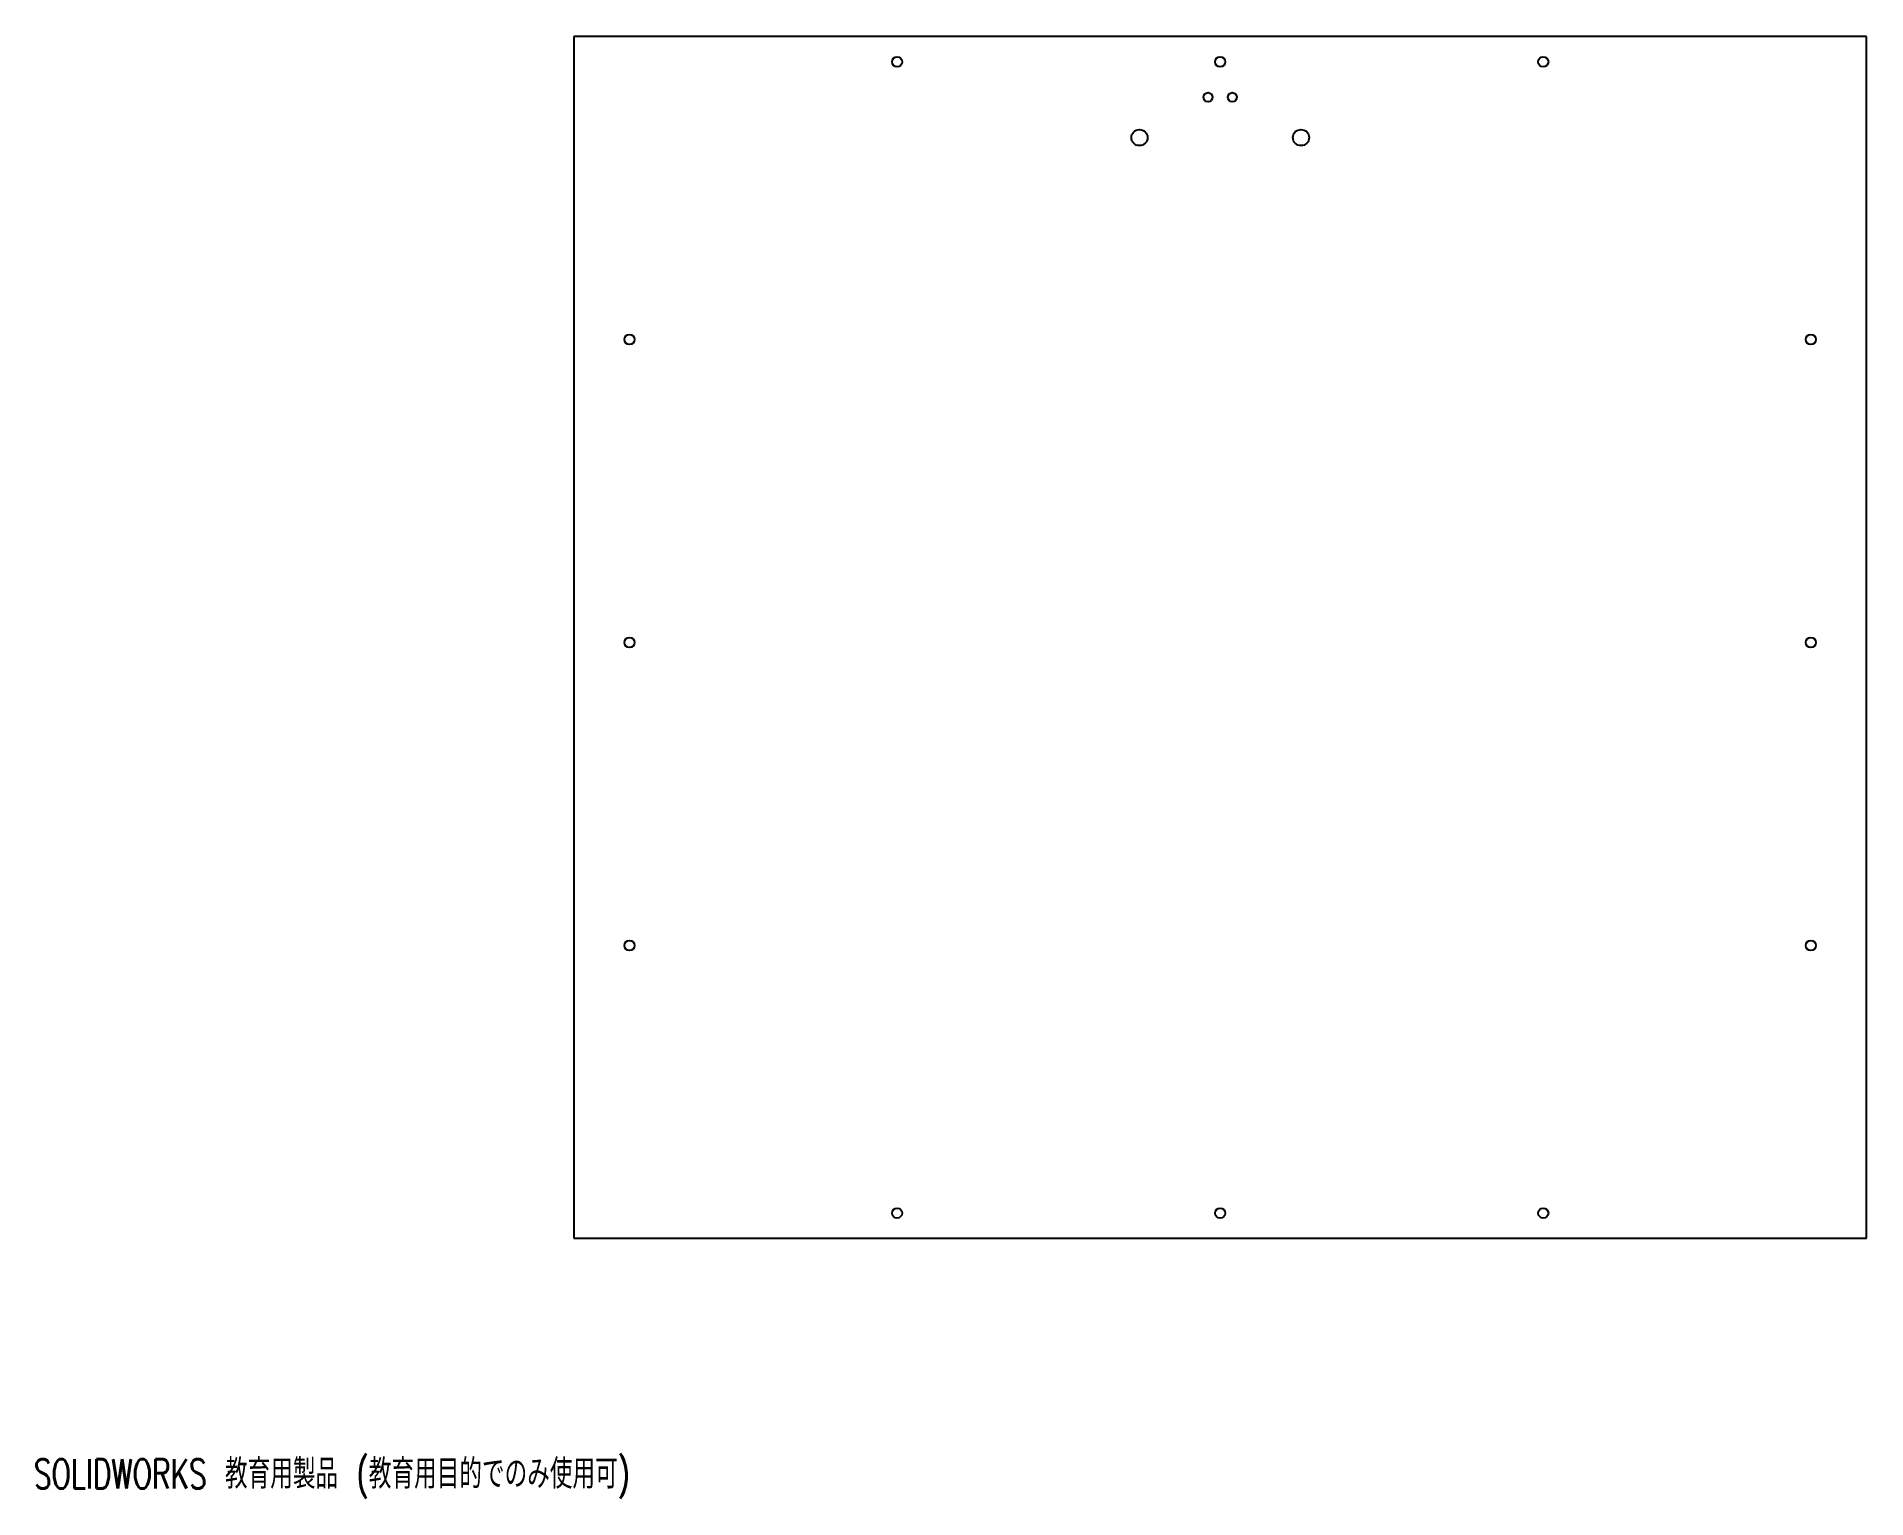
# Model space of a CAD drawing. Header units: millimetres. Extents: x 1 to 907, y -1 to 723.
import ezdxf

# ---------------------------------------------------------------- set-up
doc = ezdxf.new("R2010")
doc.units = ezdxf.units.MM
doc.styles.add('SLDTEXTSTYLE0', font='TXT', dxfattribs={"width": 0.7, "bigfont": 'bigfont'})

msp = doc.modelspace()

# ---------------------------------------------------------------- linework, layer by layer
at = {"color": 7, "linetype": 'Continuous', "lineweight": 25}
for p, q in [((267.43, 723.14), (267.43, 128.14)), ((907.43, 723.14), (267.43, 723.14)), ((907.43, 128.14), (907.43, 723.14)), ((267.43, 128.14), (907.43, 128.14))]:
    msp.add_line(p, q, dxfattribs=at)
for centre, radius in [((427.43, 710.64), 2.5), ((587.43, 710.64), 2.5), ((747.43, 710.64), 2.5), ((581.43, 693.14), 2.25), ((593.43, 693.14), 2.25), ((547.43, 673.14), 4), ((627.43, 673.14), 4), ((294.93, 573.14), 2.5), ((879.93, 573.14), 2.5), ((294.93, 423.14), 2.5), ((879.93, 423.14), 2.5), ((294.93, 273.14), 2.5), ((879.93, 273.14), 2.5), ((427.43, 140.64), 2.5), ((587.43, 140.64), 2.5), ((747.43, 140.64), 2.5)]:
    msp.add_circle(centre, radius, dxfattribs=at)

# ---------------------------------------------------------------- texts
at = {"color": 7, "linetype": 'Continuous', "insert": (0, 18.76), "char_height": 14.5493, "attachment_point": 1, "style": 'SLDTEXTSTYLE0'}
msp.add_mtext('SOLIDWORKS 教育用製品 (教育用目的でのみ使用可)', dxfattribs=at)

doc.saveas('drawing.dxf')
